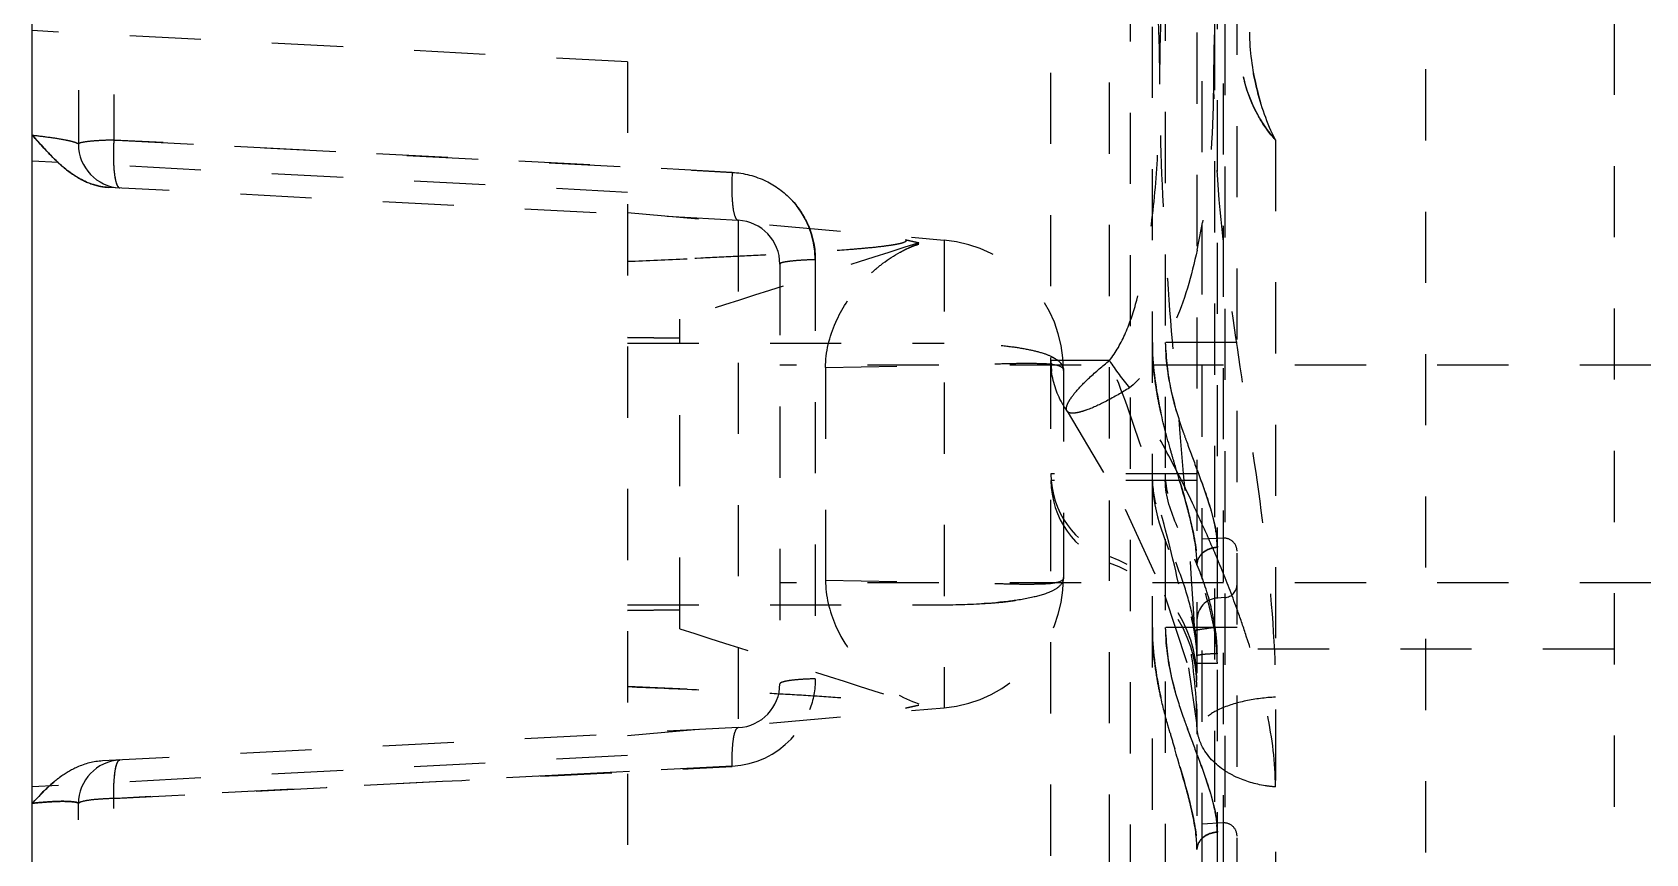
# Model space of a CAD drawing. Header units: millimetres. Extents: x 309 to 11345, y -1340 to 1318.
# Drawn here: x 1437.3 to 1474.31, y -530.53 to -511.68 of the extents above; entities that cross this region are included whole.
import ezdxf

# ---------------------------------------------------------------- set-up
doc = ezdxf.new("R2010")
doc.units = ezdxf.units.MM
doc.header["$LTSCALE"] = 16.335
doc.linetypes.add('HIDDEN', pattern=[0.2, 0.1, -0.1])
doc.layers.get('0').update_dxf_attribs({"linetype": 'CONTINUOUS'})
doc.layers.add('DEFAULT_2', color=8, linetype='HIDDEN')

msp = doc.modelspace()

# ---------------------------------------------------------------- linework, layer by layer
at = {"color": 7, "linetype": 'Continuous'}
msp.add_line((1437.303, -708.458), (1437.303, -218.458), dxfattribs=at)
at = {"layer": 'DEFAULT_2', "color": 8, "linetype": 'HIDDEN'}
for p, q in [((1462.493, -600.102), (1462.493, -312.814)), ((1464.934, -597.141), (1464.934, -315.775)), ((1464.424, -594.681), (1464.424, -318.235)), ((1464.015, -318.935), (1464.015, -593.981)), ((1462.006, -586.34), (1462.006, -324.903)), ((1464.654, -325.271), (1464.654, -587.645)), ((1464.134, -586.306), (1464.134, -326.634)), ((1464.617, -326.634), (1464.617, -586.282)), ((1460.667, -586.117), (1460.667, -326.799)), ((1438.361, -398.667), (1438.361, -514.249)), ((1439.174, -398.762), (1439.174, -514.154)), ((1473.582, -459.212), (1473.582, -540.92)), ((1469.26, -460.258), (1469.26, -545.72)), ((1462.993, -581.794), (1462.993, -471.038)), ((1463.29, -471.038), (1463.29, -581.794)), ((1464.483, -576.948), (1464.483, -494.334)), ((1465.221, -503.294), (1465.221, -511.681)), ((1450.956, -512.358), (1437.303, -511.643)), ((1450.956, -512.358), (1450.956, -531.273)), ((1453.357, -514.895), (1439.174, -514.154)), ((1439.174, -514.154), (1439.37, -514.164)), ((1439.37, -514.164), (1453.357, -514.895)), ((1465.816, -514.151), (1465.816, -536.9)), ((1450.956, -515.354), (1437.303, -514.639)), ((1453.496, -515.996), (1439.048, -515.239)), ((1450.956, -515.816), (1458.217, -516.451)), ((1453.496, -515.996), (1453.496, -527.635)), ((1457.328, -516.444), (1457.635, -516.514)), ((1457.43, -516.467), (1457.328, -516.444)), ((1457.532, -516.491), (1457.43, -516.467)), ((1457.635, -516.514), (1457.532, -516.491)), ((1458.217, -516.451), (1458.217, -527.18)), ((1455.262, -516.9), (1455.262, -526.515)), ((1454.449, -517), (1454.449, -526.631)), ((1452.156, -525.366), (1452.156, -518.265)), ((1450.956, -518.683), (1452.156, -518.701)), ((1451.556, -518.692), (1450.956, -518.683)), ((1450.956, -518.816), (1458.217, -518.816)), ((1452.156, -518.701), (1451.556, -518.692)), ((1464.934, -518.799), (1462.993, -518.799)), ((1546.303, -519.316), (1454.449, -519.316)), ((1455.496, -519.375), (1458.217, -519.324)), ((1455.496, -519.375), (1455.496, -524.256)), ((1462.006, -519.214), (1460.667, -519.214)), ((1460.956, -519.439), (1460.956, -524.192)), ((1461.036, -520.375), (1461.036, -520.375)), ((1461.036, -520.375), (1462.37, -522.62)), ((1464.015, -521.816), (1460.667, -521.816)), ((1464.015, -521.966), (1460.667, -521.966)), ((1462.006, -523.266), (1462.006, -522.427)), ((1462.37, -522.62), (1463.27, -524.588)), ((1464.617, -523.287), (1464.134, -523.313)), ((1546.303, -524.316), (1454.449, -524.316)), ((1455.496, -524.256), (1458.217, -524.307)), ((1463.27, -524.588), (1463.824, -526.265)), ((1464.654, -524.651), (1464.483, -524.662)), ((1450.956, -524.816), (1458.217, -524.816)), ((1450.956, -524.948), (1452.156, -524.93)), ((1451.556, -524.939), (1450.956, -524.948)), ((1452.156, -524.93), (1451.556, -524.939)), ((1464.934, -525.335), (1462.993, -525.335)), ((1473.582, -525.838), (1464.015, -525.838)), ((1463.824, -526.265), (1464.015, -527.576)), ((1450.956, -527.816), (1458.217, -527.18)), ((1457.635, -527.117), (1457.328, -527.187)), ((1457.328, -527.187), (1457.635, -527.117)), ((1453.496, -527.635), (1438.91, -528.399)), ((1450.956, -528.277), (1437.303, -528.993)), ((1449.811, -528.706), (1439.359, -529.253)), ((1451.002, -528.643), (1449.811, -528.706)), ((1453.357, -528.52), (1451.002, -528.643)), ((1438.361, -608.163), (1438.361, -529.382)), ((1439.359, -529.253), (1439.174, -529.263)), ((1439.174, -604.635), (1439.174, -529.263)), ((1464.617, -529.823), (1464.134, -529.848))]:
    msp.add_line(p, q, dxfattribs=at)
for centre, radius, start, end in [((1439.366, -514.249), 1.005, 180.0002, 267.0041), ((1440.452, -511.909), 3.763, 226.2026, 229.0159), ((1453.253, -516.902), 2.009, 0.049, 87.0536), ((1453.443, -517), 1.006, 0, 87), ((1450.637, -513.787), 13.692, 347.8092, 350.4934), ((1880.942, -1851.256), 1400.259, 107.596148, 107.831523), ((1457.956, -519.439), 3, 0, 85), ((1436.607, -162.955), 354.272, 272.32127, 272.54297), ((1462.681, -519.213), 2.014, 180.0105, 187.2525), ((1468.11, -515.188), 7.312, 213.4055, 219.4948), ((1462.677, -519.215), 2.009, 210.5832, 215.2634), ((1462.678, -521.816), 2.011, 180.0011, 250.4883), ((1462.678, -521.966), 2.011, 180, 250.4883), ((1436.813, -535.346), 29.997, 24.8968, 25.3834), ((1437.082, -535.221), 29.7, 24.3215, 24.897), ((1437.712, -534.939), 29.01, 22.7734, 24.3257), ((1461.58, -523.628), 2.906, 2.5762, 5.8971), ((1464.633, -523.589), 0.302, 0, 93), ((1460.999, -526.554), 3.017, 359.9802, 70.4883), ((1460.999, -526.705), 3.017, 359.9787, 70.4883), ((1438.482, -534.614), 28.175, 22.0675, 22.7697), ((1457.956, -524.192), 3, 275, 0), ((1441.628, -533.364), 24.79, 19.8146, 22.1229), ((1464.633, -524.35), 0.302, 274, 0), ((1464.518, -525.164), 0.503, 94, 180), ((1444.857, -532.2), 21.357, 18.1863, 19.8122), ((1880.942, 807.625), 1400.259, 252.168477, 252.403852), ((1460.211, -526.005), 3.804, 0.163, 2.5273), ((1453.253, -526.513), 2.009, 272.9548, 359.9468), ((1436.608, -880.655), 354.25, 87.45696, 87.67874), ((1453.443, -526.631), 1.006, 273, 0), ((1498.904, -517.636), 36.92, 195.9108, 196.5031), ((1439.366, -529.382), 1.005, 92.9983, 179.9999), ((1439.589, -531.036), 2.801, 126.1572, 129.7901), ((1439.528, -530.954), 2.698, 125.4817, 129.892), ((1461.58, -530.164), 2.906, 2.5762, 5.8971), ((1461.621, -530.158), 2.865, 2.5149, 5.878), ((1464.633, -530.124), 0.302, 0, 93)]:
    msp.add_arc(centre, radius, start, end, dxfattribs=at)
for points, knots in [([(1464.015, -497.745), (1464.015, -500.202), (1463.682, -503.922), (1463.259, -508.918), (1463.114, -512.766), (1463.259, -516.613), (1463.682, -521.61), (1464.015, -525.33), (1464.015, -527.787)], [0, 0, 0, 0, 0.244928, 0.371582, 0.499981, 0.62839, 0.755057, 1, 1, 1, 1]), ([(1465.816, -498.595), (1465.816, -499.732), (1465.627, -502.046), (1465.098, -505.53), (1464.559, -509.104), (1464.313, -512.766), (1464.559, -516.428), (1465.098, -520.003), (1465.627, -523.486), (1465.816, -525.801), (1465.816, -526.937)], [0, 0, 0, 0, 0.119592, 0.243677, 0.370971, 0.500001, 0.629031, 0.756324, 0.880409, 1, 1, 1, 1]), ([(1462.006, -519.214), (1462.16, -519.024), (1462.408, -518.569), (1462.737, -517.555), (1462.985, -516.184), (1463.132, -514.489), (1463.178, -512.766), (1463.132, -511.043), (1462.985, -509.349), (1462.737, -507.977), (1462.408, -506.963), (1462.16, -506.509), (1462.006, -506.318)], [0, 0, 0, 0, 0.05537, 0.115462, 0.240655, 0.369591, 0.49998, 0.630371, 0.759314, 0.884517, 0.944615, 1, 1, 1, 1]), ([(1464.141, -509.483), (1464.323, -510.565), (1464.466, -512.766), (1464.323, -514.966), (1464.141, -516.049)], [0, 0, 0, 0, 0.499999, 1, 1, 1, 1]), ([(1465.816, -514.147), (1465.672, -513.979), (1465.409, -513.618), (1465.051, -512.798), (1464.977, -512.124), (1464.963, -511.68)], [0, 0, 0, 0, 0.250265, 0.499239, 1, 1, 1, 1]), ([(1465.817, -514.147), (1465.674, -513.996), (1465.156, -513.272), (1464.963, -512.354), (1464.963, -511.68)], [0, 0, 0, 0, 0.235578, 1, 1, 1, 1]), ([(1465.816, -514.152), (1465.625, -513.771), (1465.343, -512.959), (1465.221, -512.107), (1465.221, -511.68)], [0, 0, 0, 0, 0.499978, 1, 1, 1, 1]), ([(1465.221, -511.681), (1465.221, -512.107), (1465.343, -512.959), (1465.625, -513.77), (1465.816, -514.151)], [0, 0, 0, 0, 0.500055, 1, 1, 1, 1]), ([(1437.303, -514.042), (1437.437, -514.056), (1437.687, -514.085), (1437.981, -514.132), (1438.17, -514.171), (1438.27, -514.198), (1438.327, -514.219), (1438.361, -514.239), (1438.361, -514.249)], [0, 0, 0, 0, 0.37413, 0.694348, 0.818458, 0.912214, 0.972573, 1, 1, 1, 1]), ([(1439.174, -514.154), (1439.067, -514.156), (1438.871, -514.163), (1438.622, -514.181), (1438.457, -514.205), (1438.384, -514.225), (1438.361, -514.241), (1438.361, -514.249)], [0, 0, 0, 0, 0.389766, 0.707207, 0.916168, 0.973075, 1, 1, 1, 1]), ([(1439.174, -514.154), (1439.067, -514.156), (1438.871, -514.163), (1438.622, -514.181), (1438.457, -514.205), (1438.384, -514.225), (1438.361, -514.241), (1438.361, -514.249)], [0, 0, 0, 0, 0.389766, 0.707207, 0.916168, 0.973075, 1, 1, 1, 1]), ([(1439.174, -514.154), (1439.165, -514.29), (1439.156, -514.544), (1439.178, -514.893), (1439.21, -515.109), (1439.275, -515.251), (1439.314, -515.253)], [0, 0, 0, 0, 0.362023, 0.677574, 0.897471, 1, 1, 1, 1]), ([(1439.174, -514.154), (1439.166, -514.271), (1439.158, -514.496), (1439.169, -514.806), (1439.201, -515.045), (1439.238, -515.181), (1439.269, -515.223)], [0, 0, 0, 0, 0.326547, 0.62338, 0.855791, 1, 1, 1, 1]), ([(1439.048, -515.239), (1438.82, -515.227), (1438.369, -515.075), (1438.012, -514.783), (1437.847, -514.624)], [0, 0, 0, 0, 0.499716, 1, 1, 1, 1]), ([(1453.357, -514.895), (1453.347, -515.038), (1453.338, -515.291), (1453.361, -515.638), (1453.393, -515.848), (1453.454, -515.994), (1453.496, -515.996)], [0, 0, 0, 0, 0.377411, 0.67769, 0.890499, 1, 1, 1, 1]), ([(1453.357, -514.895), (1453.347, -515.038), (1453.338, -515.291), (1453.361, -515.638), (1453.393, -515.848), (1453.454, -515.994), (1453.496, -515.996)], [0, 0, 0, 0, 0.37741, 0.677689, 0.8905, 1, 1, 1, 1]), ([(1439.269, -515.223), (1439.272, -515.227), (1439.284, -515.241), (1439.301, -515.252), (1439.314, -515.253)], [0, 0, 0, 0, 0.30411, 1, 1, 1, 1]), ([(1457.328, -516.444), (1457.336, -516.45), (1457.344, -516.483), (1457.291, -516.506), (1457.232, -516.527), (1457.15, -516.543), (1457.063, -516.559), (1456.938, -516.578), (1456.712, -516.608), (1456.38, -516.641), (1455.836, -516.686), (1455.148, -516.733), (1454.316, -516.781), (1453.479, -516.824), (1452.358, -516.877), (1451.517, -516.913), (1450.956, -516.936)], [0, 0, 0, 0, 0.004693, 0.011788, 0.022583, 0.035758, 0.049821, 0.06427, 0.094206, 0.156307, 0.219677, 0.348127, 0.477692, 0.607838, 0.73834, 1, 1, 1, 1]), ([(1455.496, -519.375), (1455.496, -519.02), (1455.669, -518.327), (1456.216, -517.494), (1456.79, -516.968), (1457.275, -516.686), (1457.512, -516.569), (1457.634, -516.53)], [0, 0, 0, 0, 0.283943, 0.551535, 0.789405, 0.897635, 1, 1, 1, 1]), ([(1456.549, -517.203), (1456.634, -517.125), (1456.959, -516.852), (1457.338, -516.639), (1457.633, -516.545)], [0, 0, 0, 0, 0.270715, 1, 1, 1, 1]), ([(1455.262, -516.9), (1455.153, -516.902), (1454.963, -516.909), (1454.738, -516.927), (1454.599, -516.946), (1454.522, -516.961), (1454.475, -516.974), (1454.449, -516.992), (1454.449, -517)], [0, 0, 0, 0, 0.394657, 0.691517, 0.811297, 0.906258, 0.969556, 1, 1, 1, 1]), ([(1464.02, -516.678), (1463.893, -517.265), (1463.567, -518.405), (1462.923, -519.467), (1462.468, -519.839)], [0, 0, 0, 0, 0.505552, 1, 1, 1, 1]), ([(1460.956, -519.441), (1460.956, -519.389), (1460.912, -519.271), (1460.741, -519.146), (1460.493, -519.044), (1460.16, -518.961), (1459.751, -518.895), (1459.096, -518.831), (1458.577, -518.816), (1458.217, -518.816)], [0, 0, 0, 0, 0.053073, 0.119351, 0.210087, 0.327357, 0.469454, 0.632526, 1, 1, 1, 1]), ([(1462.993, -518.799), (1462.993, -519.295), (1463.12, -520.259), (1463.502, -521.594), (1463.863, -522.78), (1464.015, -523.549), (1464.015, -523.899)], [0, 0, 0, 0, 0.285147, 0.554452, 0.798222, 1, 1, 1, 1]), ([(1463.174, -520.342), (1463.147, -520.217), (1463.047, -519.709), (1462.993, -519.19), (1462.994, -518.799)], [0, 0, 0, 0, 0.246314, 1, 1, 1, 1]), ([(1463.29, -518.799), (1463.29, -519.263), (1463.444, -520.167), (1463.891, -521.389), (1464.302, -522.466), (1464.483, -523.175), (1464.483, -523.497)], [0, 0, 0, 0, 0.286105, 0.557552, 0.801085, 1, 1, 1, 1]), ([(1460.671, -519.121), (1460.694, -519.132), (1460.772, -519.171), (1460.846, -519.223), (1460.887, -519.27)], [0, 0, 0, 0, 0.288751, 1, 1, 1, 1]), ([(1460.956, -519.441), (1460.956, -519.364), (1460.738, -519.3), (1460.498, -519.288), (1460.158, -519.279), (1459.755, -519.286), (1459.097, -519.303), (1458.578, -519.317), (1458.217, -519.324)], [0, 0, 0, 0, 0.083475, 0.171088, 0.290584, 0.43872, 0.610537, 1, 1, 1, 1]), ([(1460.887, -519.27), (1460.898, -519.282), (1460.936, -519.332), (1460.956, -519.396), (1460.956, -519.441)], [0, 0, 0, 0, 0.266095, 1, 1, 1, 1]), ([(1461.036, -520.375), (1461.008, -520.335), (1461.033, -520.223), (1461.108, -520.096), (1461.271, -519.878), (1461.571, -519.577), (1461.849, -519.339), (1462.006, -519.214)], [0, 0, 0, 0, 0.095168, 0.180739, 0.296736, 0.612671, 1, 1, 1, 1]), ([(1464.015, -527.58), (1464.015, -526.921), (1463.864, -525.55), (1463.418, -523.476), (1462.804, -521.339), (1462.304, -519.914), (1462.006, -519.214)], [0, 0, 0, 0, 0.228701, 0.476606, 0.735898, 1, 1, 1, 1]), ([(1462.468, -519.839), (1462.296, -519.947), (1461.976, -520.132), (1461.589, -520.317), (1461.326, -520.399), (1461.179, -520.428), (1461.065, -520.416), (1461.036, -520.375)], [0, 0, 0, 0, 0.3875, 0.703611, 0.819655, 0.90516, 1, 1, 1, 1]), ([(1463.914, -522.487), (1463.701, -522.037), (1463.247, -521.139), (1462.746, -520.265), (1462.468, -519.839)], [0, 0, 0, 0, 0.494629, 1, 1, 1, 1]), ([(1463.417, -519.884), (1463.435, -519.968), (1463.513, -520.298), (1463.619, -520.62), (1463.702, -520.858)], [0, 0, 0, 0, 0.254126, 1, 1, 1, 1]), ([(1463.504, -521.589), (1463.475, -521.488), (1463.354, -521.076), (1463.243, -520.66), (1463.174, -520.342)], [0, 0, 0, 0, 0.243437, 1, 1, 1, 1]), ([(1463.702, -520.858), (1463.728, -520.931), (1463.83, -521.218), (1463.936, -521.503), (1464.015, -521.714)], [0, 0, 0, 0, 0.256535, 1, 1, 1, 1]), ([(1463.853, -522.818), (1463.828, -522.72), (1463.72, -522.308), (1463.596, -521.9), (1463.504, -521.589)], [0, 0, 0, 0, 0.236856, 1, 1, 1, 1]), ([(1462.993, -521.966), (1462.994, -522.722), (1463.632, -524.07), (1464.014, -525.479), (1464.015, -526.163)], [0, 0, 0, 0, 0.524778, 1, 1, 1, 1]), ([(1464.483, -526.163), (1464.482, -525.797), (1464.389, -525.063), (1464.032, -524.016), (1463.548, -523.042), (1463.291, -522.331), (1463.29, -521.966)], [0, 0, 0, 0, 0.250236, 0.500562, 0.751032, 1, 1, 1, 1]), ([(1464.432, -525.335), (1464.385, -525.019), (1464.227, -524.401), (1463.871, -523.525), (1463.465, -522.706), (1463.291, -522.11), (1463.291, -521.816)], [0, 0, 0, 0, 0.257678, 0.512786, 0.761675, 1, 1, 1, 1]), ([(1464.149, -522.077), (1464.168, -522.131), (1464.241, -522.336), (1464.308, -522.544), (1464.351, -522.701)], [0, 0, 0, 0, 0.259951, 1, 1, 1, 1]), ([(1463.971, -525.408), (1463.936, -525.157), (1463.8, -524.536), (1463.43, -523.593), (1463.176, -522.877), (1463.077, -522.51)], [0, 0, 0, 0, 0.250116, 0.625038, 1, 1, 1, 1]), ([(1464.015, -523.899), (1464.015, -523.816), (1463.996, -523.451), (1463.92, -523.092), (1463.853, -522.818)], [0, 0, 0, 0, 0.227041, 1, 1, 1, 1]), ([(1464.351, -522.701), (1464.365, -522.755), (1464.417, -522.962), (1464.455, -523.173), (1464.471, -523.329)], [0, 0, 0, 0, 0.26557, 1, 1, 1, 1]), ([(1464.483, -523.497), (1464.365, -523.504), (1464.137, -523.576), (1464.015, -523.797), (1464.015, -523.899)], [0, 0, 0, 0, 0.5377, 1, 1, 1, 1]), ([(1464.015, -523.899), (1464.015, -523.878), (1464.026, -523.787), (1464.074, -523.701), (1464.123, -523.65)], [0, 0, 0, 0, 0.230662, 1, 1, 1, 1]), ([(1455.496, -524.256), (1455.496, -524.611), (1455.707, -525.454), (1456.475, -526.471), (1457.25, -526.964), (1457.633, -527.086)], [0, 0, 0, 0, 0.285357, 0.676138, 1, 1, 1, 1]), ([(1458.217, -524.816), (1458.577, -524.815), (1459.096, -524.8), (1459.751, -524.736), (1460.16, -524.671), (1460.493, -524.587), (1460.741, -524.485), (1460.912, -524.36), (1460.956, -524.242), (1460.956, -524.19)], [0, 0, 0, 0, 0.367478, 0.530548, 0.672639, 0.789928, 0.880672, 0.946901, 1, 1, 1, 1]), ([(1460.956, -524.19), (1460.956, -524.267), (1460.738, -524.331), (1460.498, -524.343), (1460.158, -524.352), (1459.755, -524.345), (1459.097, -524.328), (1458.578, -524.314), (1458.217, -524.307)], [0, 0, 0, 0, 0.083475, 0.171088, 0.290584, 0.43872, 0.610537, 1, 1, 1, 1]), ([(1460.956, -524.19), (1460.956, -524.253), (1460.885, -524.402), (1460.749, -524.474), (1460.671, -524.51)], [0, 0, 0, 0, 0.422457, 1, 1, 1, 1]), ([(1460.671, -524.51), (1460.538, -524.572), (1460.208, -524.665), (1459.389, -524.792), (1458.705, -524.816), (1458.217, -524.816)], [0, 0, 0, 0, 0.176351, 0.410918, 1, 1, 1, 1]), ([(1462.993, -525.335), (1462.993, -525.83), (1463.12, -526.795), (1463.502, -528.13), (1463.863, -529.315), (1464.015, -530.084), (1464.015, -530.435)], [0, 0, 0, 0, 0.285147, 0.554452, 0.798222, 1, 1, 1, 1]), ([(1463.174, -526.878), (1463.147, -526.753), (1463.047, -526.244), (1462.993, -525.725), (1462.994, -525.335)], [0, 0, 0, 0, 0.246315, 1, 1, 1, 1]), ([(1463.174, -526.878), (1463.147, -526.753), (1463.047, -526.244), (1462.993, -525.725), (1462.994, -525.335)], [0, 0, 0, 0, 0.246314, 1, 1, 1, 1]), ([(1463.174, -526.878), (1463.147, -526.753), (1463.048, -526.245), (1462.994, -525.725), (1462.994, -525.335)], [0, 0, 0, 0, 0.246289, 1, 1, 1, 1]), ([(1463.29, -525.335), (1463.29, -525.799), (1463.444, -526.703), (1463.891, -527.925), (1464.302, -529.002), (1464.483, -529.711), (1464.483, -530.033)], [0, 0, 0, 0, 0.286105, 0.557552, 0.801085, 1, 1, 1, 1]), ([(1464.432, -525.335), (1464.327, -525.35), (1464.174, -525.377), (1464.019, -525.395), (1463.971, -525.408)], [0, 0, 0, 0, 0.68036, 1, 1, 1, 1]), ([(1465.816, -528.997), (1465.817, -528.436), (1465.658, -527.258), (1465.34, -526.122), (1465.147, -525.534)], [0, 0, 0, 0, 0.47569, 1, 1, 1, 1]), ([(1464.483, -525.942), (1464.423, -525.942), (1464.314, -525.946), (1464.161, -525.955), (1464.081, -525.97), (1464.015, -525.981), (1464.015, -525.995)], [0, 0, 0, 0, 0.381799, 0.701922, 0.915411, 1, 1, 1, 1]), ([(1464.483, -526.163), (1464.423, -526.163), (1464.335, -526.163), (1464.224, -526.163), (1464.154, -526.162), (1464.099, -526.164), (1464.053, -526.16), (1464.034, -526.167), (1464.015, -526.16), (1464.015, -526.163)], [0, 0, 0, 0, 0.387335, 0.560769, 0.71129, 0.834176, 0.925019, 0.980931, 1, 1, 1, 1]), ([(1455.262, -526.515), (1455.157, -526.518), (1454.96, -526.527), (1454.709, -526.548), (1454.544, -526.578), (1454.47, -526.605), (1454.449, -526.623), (1454.449, -526.631)], [0, 0, 0, 0, 0.380127, 0.706363, 0.914981, 0.971389, 1, 1, 1, 1]), ([(1455.262, -526.515), (1455.157, -526.518), (1454.96, -526.527), (1454.709, -526.548), (1454.544, -526.578), (1454.47, -526.605), (1454.449, -526.623), (1454.449, -526.631)], [0, 0, 0, 0, 0.380126, 0.706362, 0.91498, 0.971388, 1, 1, 1, 1]), ([(1463.417, -526.42), (1463.435, -526.504), (1463.513, -526.833), (1463.619, -527.155), (1463.702, -527.394)], [0, 0, 0, 0, 0.254126, 1, 1, 1, 1]), ([(1450.956, -526.695), (1451.517, -526.718), (1452.358, -526.754), (1453.479, -526.807), (1454.316, -526.85), (1455.148, -526.898), (1455.836, -526.945), (1456.38, -526.99), (1456.712, -527.023), (1456.938, -527.053), (1457.063, -527.072), (1457.15, -527.088), (1457.232, -527.104), (1457.291, -527.125), (1457.344, -527.148), (1457.336, -527.181), (1457.328, -527.187)], [0, 0, 0, 0, 0.261659, 0.392162, 0.522308, 0.651873, 0.780323, 0.843692, 0.905794, 0.935729, 0.950179, 0.964243, 0.977417, 0.988211, 0.995307, 1, 1, 1, 1]), ([(1463.398, -527.758), (1463.377, -527.686), (1463.296, -527.395), (1463.222, -527.101), (1463.174, -526.878)], [0, 0, 0, 0, 0.245642, 1, 1, 1, 1]), ([(1463.398, -527.758), (1463.377, -527.686), (1463.296, -527.395), (1463.222, -527.101), (1463.174, -526.878)], [0, 0, 0, 0, 0.245643, 1, 1, 1, 1]), ([(1463.398, -527.758), (1463.377, -527.686), (1463.296, -527.395), (1463.222, -527.101), (1463.174, -526.878)], [0, 0, 0, 0, 0.245636, 1, 1, 1, 1]), ([(1465.816, -526.937), (1465.587, -526.947), (1465.149, -527.003), (1464.57, -527.17), (1464.159, -527.424), (1464.015, -527.679), (1464.015, -527.787)], [0, 0, 0, 0, 0.324776, 0.622995, 0.846378, 1, 1, 1, 1]), ([(1453.357, -528.528), (1453.353, -528.416), (1453.354, -528.206), (1453.377, -527.921), (1453.411, -527.745), (1453.465, -527.637), (1453.496, -527.635)], [0, 0, 0, 0, 0.364067, 0.686909, 0.901365, 1, 1, 1, 1]), ([(1463.702, -527.392), (1463.727, -527.466), (1463.829, -527.753), (1463.936, -528.038), (1464.015, -528.25)], [0, 0, 0, 0, 0.256543, 1, 1, 1, 1]), ([(1463.702, -527.393), (1463.728, -527.467), (1463.83, -527.754), (1463.936, -528.038), (1464.015, -528.25)], [0, 0, 0, 0, 0.256536, 1, 1, 1, 1]), ([(1463.702, -527.394), (1463.728, -527.467), (1463.83, -527.754), (1463.936, -528.038), (1464.015, -528.25)], [0, 0, 0, 0, 0.256535, 1, 1, 1, 1]), ([(1464.918, -528.77), (1464.831, -528.729), (1464.513, -528.556), (1464.237, -528.282), (1464.123, -528.041)], [0, 0, 0, 0, 0.264536, 1, 1, 1, 1]), ([(1439.174, -529.263), (1439.169, -529.082), (1439.172, -528.833), (1439.216, -528.55), (1439.247, -528.444), (1439.27, -528.41)], [0, 0, 0, 0, 0.627446, 0.854629, 1, 1, 1, 1]), ([(1439.174, -529.263), (1439.171, -529.148), (1439.171, -528.94), (1439.197, -528.659), (1439.227, -528.486), (1439.283, -528.38), (1439.314, -528.378)], [0, 0, 0, 0, 0.375482, 0.687257, 0.899236, 1, 1, 1, 1]), ([(1439.27, -528.41), (1439.274, -528.405), (1439.284, -528.391), (1439.301, -528.379), (1439.314, -528.378)], [0, 0, 0, 0, 0.310017, 1, 1, 1, 1]), ([(1463.853, -529.356), (1463.829, -529.258), (1463.721, -528.845), (1463.597, -528.437), (1463.505, -528.125)], [0, 0, 0, 0, 0.236823, 1, 1, 1, 1]), ([(1463.853, -529.354), (1463.828, -529.256), (1463.72, -528.844), (1463.597, -528.436), (1463.505, -528.125)], [0, 0, 0, 0, 0.236961, 1, 1, 1, 1]), ([(1439.174, -529.263), (1441.538, -529.139), (1446.265, -528.886), (1450.993, -528.652), (1453.357, -528.528)], [0, 0, 0, 0, 0.500008, 1, 1, 1, 1]), ([(1464.149, -528.613), (1464.168, -528.667), (1464.241, -528.873), (1464.309, -529.081), (1464.351, -529.238)], [0, 0, 0, 0, 0.259972, 1, 1, 1, 1]), ([(1464.149, -528.613), (1464.168, -528.666), (1464.241, -528.872), (1464.308, -529.08), (1464.351, -529.236)], [0, 0, 0, 0, 0.259747, 1, 1, 1, 1]), ([(1464.149, -528.613), (1464.168, -528.666), (1464.241, -528.872), (1464.308, -529.08), (1464.351, -529.236)], [0, 0, 0, 0, 0.259752, 1, 1, 1, 1]), ([(1465.816, -528.997), (1465.737, -528.991), (1465.43, -528.955), (1465.128, -528.867), (1464.918, -528.77)], [0, 0, 0, 0, 0.255089, 1, 1, 1, 1]), ([(1437.303, -529.372), (1437.436, -529.357), (1437.686, -529.336), (1438.01, -529.322), (1438.229, -529.334), (1438.329, -529.351), (1438.361, -529.372), (1438.361, -529.382)], [0, 0, 0, 0, 0.376881, 0.699542, 0.914454, 0.97229, 1, 1, 1, 1]), ([(1438.361, -529.382), (1438.361, -529.372), (1438.329, -529.351), (1438.229, -529.334), (1438.01, -529.322), (1437.686, -529.336), (1437.436, -529.357), (1437.303, -529.372)], [0, 0, 0, 0, 0.027721, 0.085569, 0.300493, 0.623146, 1, 1, 1, 1]), ([(1439.174, -529.263), (1439.067, -529.265), (1438.871, -529.274), (1438.62, -529.297), (1438.458, -529.327), (1438.382, -529.354), (1438.361, -529.374), (1438.361, -529.382)], [0, 0, 0, 0, 0.386626, 0.702005, 0.910896, 0.969241, 1, 1, 1, 1]), ([(1464.015, -530.435), (1464.015, -530.352), (1463.996, -529.987), (1463.92, -529.627), (1463.852, -529.353)], [0, 0, 0, 0, 0.227036, 1, 1, 1, 1]), ([(1464.015, -530.435), (1464.015, -530.352), (1463.996, -529.987), (1463.92, -529.628), (1463.853, -529.354)], [0, 0, 0, 0, 0.227041, 1, 1, 1, 1]), ([(1464.015, -530.435), (1464.015, -530.352), (1463.996, -529.988), (1463.921, -529.629), (1463.853, -529.356)], [0, 0, 0, 0, 0.227091, 1, 1, 1, 1]), ([(1464.351, -529.236), (1464.365, -529.291), (1464.417, -529.498), (1464.455, -529.709), (1464.471, -529.865)], [0, 0, 0, 0, 0.265577, 1, 1, 1, 1]), ([(1464.351, -529.236), (1464.365, -529.291), (1464.417, -529.498), (1464.455, -529.709), (1464.471, -529.865)], [0, 0, 0, 0, 0.26557, 1, 1, 1, 1]), ([(1464.351, -529.238), (1464.366, -529.292), (1464.418, -529.499), (1464.455, -529.709), (1464.471, -529.865)], [0, 0, 0, 0, 0.265549, 1, 1, 1, 1]), ([(1464.483, -530.033), (1464.365, -530.04), (1464.137, -530.112), (1464.015, -530.333), (1464.015, -530.435)], [0, 0, 0, 0, 0.5377, 1, 1, 1, 1]), ([(1464.015, -530.435), (1464.015, -530.414), (1464.026, -530.322), (1464.074, -530.237), (1464.123, -530.186)], [0, 0, 0, 0, 0.230662, 1, 1, 1, 1]), ([(1464.078, -530.242), (1464.068, -530.257), (1464.034, -530.316), (1464.015, -530.385), (1464.015, -530.435)], [0, 0, 0, 0, 0.267681, 1, 1, 1, 1]), ([(1464.247, -530.096), (1464.23, -530.105), (1464.165, -530.142), (1464.109, -530.196), (1464.078, -530.242)], [0, 0, 0, 0, 0.261638, 1, 1, 1, 1]), ([(1464.247, -530.096), (1464.23, -530.105), (1464.165, -530.142), (1464.109, -530.196), (1464.078, -530.242)], [0, 0, 0, 0, 0.26164, 1, 1, 1, 1])]:
    msp.add_open_spline(points, degree=3, knots=knots, dxfattribs=at)
for points in [[(1437.847, -514.624), (1437.656, -514.44), (1437.482, -514.237), (1437.303, -514.04)], [(1437.303, -514.045), (1437.481, -514.241), (1437.656, -514.441), (1437.848, -514.625)], [(1437.984, -514.749), (1438.12, -514.867), (1438.268, -514.975), (1438.427, -515.058)], [(1438.427, -515.058), (1438.554, -515.125), (1438.689, -515.177), (1438.829, -515.208)], [(1453.357, -514.895), (1453.623, -514.909), (1453.892, -514.979), (1454.132, -515.095)], [(1454.132, -515.095), (1454.347, -515.2), (1454.546, -515.346), (1454.711, -515.519)], [(1438.829, -515.208), (1438.901, -515.224), (1438.974, -515.235), (1439.048, -515.239)], [(1454.711, -515.519), (1454.884, -515.702), (1455.025, -515.922), (1455.119, -516.155)], [(1455.119, -516.155), (1455.212, -516.39), (1455.262, -516.647), (1455.262, -516.9)], [(1463.29, -518.799), (1463.306, -519.163), (1463.342, -519.528), (1463.417, -519.884)], [(1460.947, -520.237), (1460.809, -520.004), (1460.717, -519.737), (1460.683, -519.468)], [(1464.015, -521.714), (1464.06, -521.835), (1464.105, -521.956), (1464.149, -522.077)], [(1463.077, -522.51), (1463.024, -522.283), (1462.993, -522.049), (1462.993, -521.815)], [(1464.123, -523.65), (1464.157, -523.615), (1464.198, -523.586), (1464.242, -523.564)], [(1464.242, -523.564), (1464.316, -523.525), (1464.4, -523.502), (1464.483, -523.497)], [(1463.29, -525.335), (1463.306, -525.699), (1463.342, -526.064), (1463.417, -526.42)], [(1463.971, -525.408), (1463.991, -525.55), (1464.005, -525.694), (1464.012, -525.838)], [(1464.483, -525.942), (1464.482, -525.739), (1464.464, -525.535), (1464.432, -525.335)], [(1455.262, -526.515), (1455.262, -526.758), (1455.216, -527.005), (1455.13, -527.231)], [(1464.035, -527.777), (1464.022, -527.714), (1464.016, -527.649), (1464.015, -527.585)], [(1464.123, -528.041), (1464.083, -527.957), (1464.053, -527.868), (1464.035, -527.777)], [(1438.91, -528.399), (1438.711, -528.41), (1438.513, -528.463), (1438.331, -528.544)], [(1464.015, -528.25), (1464.061, -528.371), (1464.105, -528.492), (1464.149, -528.613)], [(1464.015, -528.25), (1464.06, -528.371), (1464.105, -528.492), (1464.149, -528.613)], [(1438.331, -528.544), (1438.192, -528.606), (1438.06, -528.685), (1437.936, -528.775)], [(1437.796, -528.884), (1437.618, -529.032), (1437.458, -529.201), (1437.303, -529.372)], [(1437.303, -529.375), (1437.458, -529.202), (1437.619, -529.033), (1437.797, -528.884)], [(1464.123, -530.186), (1464.157, -530.151), (1464.198, -530.122), (1464.242, -530.099)], [(1464.242, -530.099), (1464.316, -530.061), (1464.4, -530.038), (1464.483, -530.033)], [(1464.483, -530.033), (1464.402, -530.037), (1464.32, -530.06), (1464.247, -530.096)]]:
    msp.add_open_spline(points, degree=3, dxfattribs=at)

doc.saveas('drawing.dxf')
